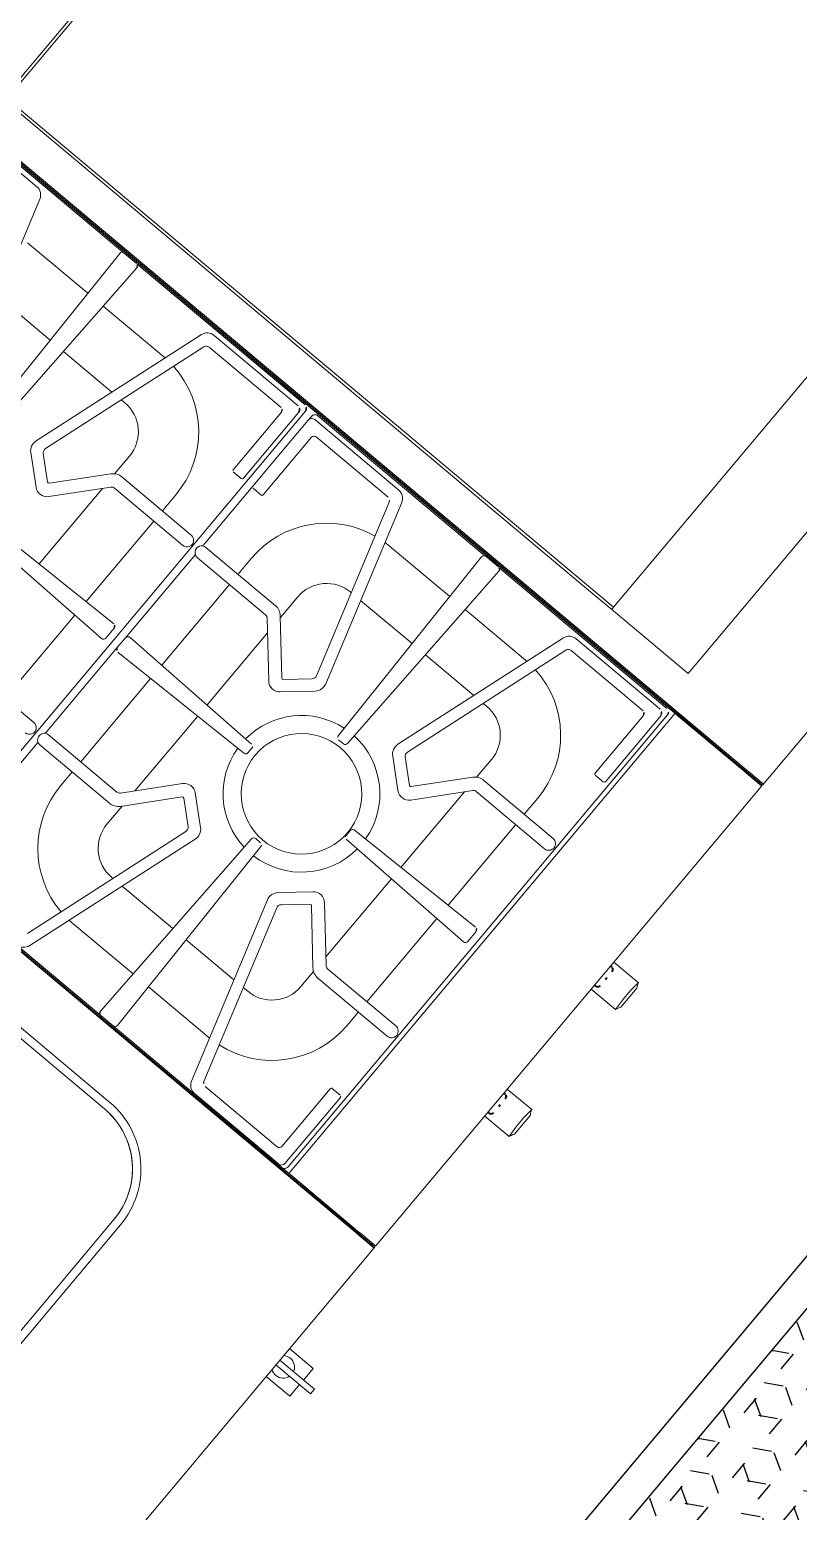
# Model space of a CAD drawing. Header units: metres. Extents: x 822482 to 822767, y 9662202 to 9662512.
# Drawn here: x 822649.686 to 822650.195, y 9662450.714 to 9662451.697 of the extents above; entities that cross this region are included whole.
import ezdxf

# ---------------------------------------------------------------- set-up
doc = ezdxf.new("R2010")
doc.units = ezdxf.units.M
doc.layers.add('ARQ_NE_EQUIPAMENTOS', color=7, linetype='Continuous')
doc.layers.add('ARQ_NE_GRELHAS', color=7, linetype='Continuous', true_color=0x0032c7)
doc.layers.add('NE_PESSOAS', color=8, linetype='Continuous', lineweight=0)

# ---------------------------------------------------------------- blocks, each defined once
blk = doc.blocks.new('COZINHA TRAMONTINA')
at = {"lineweight": 0, "transparency": 33554687}
for p, q in [((-1.200799999999909, 0.7019624210994175), (-1.200799999999909, 0.01583783038095954)), ((-0.8007999999998181, 0.7010314696361146), (-0.8007999999998181, 0.0797309794115878)), ((-0.7999999999997272, 0.01583783038095954), (-0.7999999999997272, 0.7019624210994175)), ((-0.8050889526659661, 0.6237762989531844), (-0.8050889526659663, 0.6965231323401757)), ((-0.801765929355352, 0.5520425390954034), (-0.8017659293553516, 0.6965246223829022)), ((-0.9346334382989023, 0.5782768604592308), (-0.8100937325125225, 0.6169800765690459)), ((-1.239399999999909, 0.6031394418778424), (-1.23939999999991, 0.1962394418778404)), ((-0.8374806486428101, 0.5524557092075186), (-0.8374806486428101, 0.6045459126915864)), ((-0.8774806486428104, 0.5515489803010928), (-0.8774806486428104, 0.5960382382894686)), ((-0.8037321340299395, 0.5532207280512291), (-0.9557237326896377, 0.5497753486502635)), ((-0.8015806774309279, 0.5404584976820426), (-0.8015806774309279, 0.5511174884592613)), ((-0.9558121715510358, 0.5417774412316668), (-0.8036779702996504, 0.5384071523837682)), ((-0.8774806486428104, 0.4980093094042208), (-0.8774806486428104, 0.5400421321695037)), ((-0.8374806486428101, 0.4868025544925371), (-0.8374806486428101, 0.5391559964235172)), ((-0.8017659293553523, 0.3944497050799036), (-0.801765929355352, 0.5398328194948996)), ((-0.9428649076143902, 0.5134555910459313), (-0.9581801479948765, 0.4960343353879809)), ((-0.8100937325125219, 0.4770674711246437), (-0.9346334382989021, 0.515770687234458)), ((-1.004851552099229, 0.5015718845220202), (-1.007138426502225, 0.3983428064331273)), ((-0.9944754794695281, 0.3983969701634164), (-0.9968119418439637, 0.5014691169926572)), ((-0.950559614221025, 0.4923949520440905), (-0.9379780124455452, 0.5067066634943677)), ((-0.9345430769442382, 0.5076727372027332), (-0.8152622126100527, 0.4706038117468624)), ((-0.9575062640666547, 0.4855592933582961), (-0.9262369384824541, 0.4580700441755502)), ((-0.9195046140020441, 0.4637579257016501), (-0.950468500839644, 0.4909786599209771)), ((-0.8774806486428104, 0.4868025544925371), (-0.8774806486428104, 0.4899394409792051)), ((-0.8132077026659656, 0.4678138975251515), (-0.8132077026659654, 0.4055715992144997)), ((-0.8050889526659653, 0.3975244153535138), (-0.8050889526659657, 0.4702712487405052)), ((-1.078660052190201, 0.396797315930785), (-1.078660052190201, 0.4558828866362253)), ((-0.9959127713730287, 0.4618025544925369), (-0.9304827103321087, 0.4618025544925369)), ((-0.9252475395228551, 0.4558828866362253), (-0.9252475395228548, 0.396797315930785)), ((-0.9178745719237431, 0.4618025544925369), (-0.9024806486428102, 0.4618025544925369)), ((-0.9163475395228549, 0.3967973159307851), (-0.9163475395228551, 0.4567789217494256)), ((-1.078660052190201, 0.4218025544925367), (-1.006618713468542, 0.4218025544925367)), ((-0.995006042466603, 0.4218025544925367), (-0.925247539522855, 0.4218025544925367)), ((-0.916347539522855, 0.4218025544925367), (-0.9024806486428099, 0.4218025544925367)), ((-0.8153726812992961, 0.4034066205811691), (-0.865290272119352, 0.4034066205811689)), ((-1.00508708120395, 0.3962455135644048), (-0.9965787190614961, 0.3962455135644048)), ((-0.866275035930285, 0.4024218567702359), (-0.8662750359302849, 0.3955132249468392)), ((-0.8652684315646145, 0.3945066205811688), (-0.80810674743831, 0.394506620581169)), ((-1.196228283073992, 0.3914697209389463), (-0.8047459134963095, 0.3914697209389462)), ((-1.086909629852928, 0.386340962730695), (-1.13863916014844, 0.3863409627306952)), ((-1.0875600521902, 0.3840452818020126), (-1.0875600521902, 0.3240636759833722)), ((-1.005087081203949, 0.3863409627306947), (-1.079378662102964, 0.386340962730695)), ((-1.0786600521902, 0.3249597110965724), (-1.0786600521902, 0.3840452818020126)), ((-1.007138426502224, 0.3842436698619723), (-1.00477257919792, 0.2774497699422411)), ((-0.996578719061495, 0.3863409627306947), (-1.005087081203949, 0.3863409627306947)), ((-0.9969040314985224, 0.2770548593024424), (-0.9944754794695272, 0.3841895061316831)), ((-0.9245289296100937, 0.3863409627306945), (-0.996578719061495, 0.3863409627306947)), ((-0.9252475395228558, 0.3840452818020126), (-0.9252475395228557, 0.3249597110965724)), ((-0.8652684315646155, 0.3863409627306943), (-0.916997961860128, 0.3863409627306945)), ((-0.9163475395228557, 0.3240636759833722), (-0.9163475395228557, 0.3840452818020126)), ((-0.866275035930286, 0.3853293727859589), (-0.866275035930286, 0.3784207409625622)), ((-0.808106747438311, 0.3863359771516294), (-0.8652684315646155, 0.3863359771516293)), ((-0.8047872196640347, 0.3863409627306941), (-0.808106747438311, 0.3863409627306941)), ((-1.1992, 0.3833229226177189), (-1.1992, 0.2379125384983704)), ((-0.8652902721193529, 0.3774359771516292), (-0.815372681299297, 0.3774359771516294)), ((-0.8132077026659661, 0.3752709985182987), (-0.8132077026659661, 0.3130287002076469)), ((-0.8050889526659661, 0.3105713489922933), (-0.8050889526659663, 0.3833181823792847)), ((-0.801765929355352, 0.2388375891345123), (-0.8017659293553516, 0.3833196724220111)), ((-1.0875600521902, 0.3563409627306951), (-1.099200000000013, 0.3563409627306951)), ((-1.006520286847253, 0.3563409627306951), (-1.0786600521902, 0.3563409627306951)), ((-0.9252475395228558, 0.3563409627306951), (-0.9951067564521154, 0.3563409627306951)), ((-0.9024806486428105, 0.3563409627306951), (-0.9163475395228557, 0.3563409627306951)), ((-1.24499999999991, 0.3149612866268877), (-1.24499999999991, 0.1962394418778414)), ((-1.24499999999991, 0.3149612866268867), (-1.24499999999991, 0.1962394418778398)), ((-1.08355700013988, 0.3163409627306948), (-1.099200000000013, 0.3163409627306948)), ((-1.084402977711012, 0.3170846720311476), (-1.053439090873412, 0.2898639378118204)), ((-1.046401327646401, 0.2952833043745015), (-1.077670653230602, 0.3227725535572475)), ((-1.005634151101267, 0.3163409627306948), (-1.070354647389814, 0.3163409627306948)), ((-0.9335529443232423, 0.3163409627306948), (-0.9960134853585414, 0.3163409627306948)), ((-0.9262369384824547, 0.3227725535572475), (-0.9575062640666552, 0.2952833043745015)), ((-0.9504685008396443, 0.2898639378118204), (-0.9195046140020446, 0.3170846720311476)), ((-0.9024806486428105, 0.3163409627306948), (-0.9203505915731766, 0.3163409627306948)), ((-1.069364514768818, 0.2731698605300644), (-1.188645379103003, 0.310238785985936)), ((-0.8152622126100533, 0.310238785985936), (-0.9345430769442384, 0.2731698605300644)), ((-1.193813859200534, 0.3037751266081548), (-1.069274153414154, 0.2650719104983397)), ((-0.9346334382989023, 0.2650719104983397), (-0.8100937325125225, 0.3037751266081548)), ((-1.164200000000013, 0.2913409627306948), (-1.164200000000013, 0.2392711599944469)), ((-1.124200000000013, 0.2913409627306948), (-1.124200000000013, 0.2902110894456833)), ((-1.053347977492031, 0.2884476456887071), (-1.065929579267511, 0.2741359342384299)), ((-0.9379780124455456, 0.2741359342384299), (-0.9505596142210253, 0.2884476456887071)), ((-0.8774806486428104, 0.2909031567535932), (-0.8774806486428104, 0.291340962730695)), ((-0.8374806486428101, 0.2392507592466274), (-0.8374806486428101, 0.2913409627306953)), ((-1.124200000000013, 0.2821412210206674), (-1.124200000000013, 0.238364431088021)), ((-1.061042684098666, 0.2673870066868663), (-1.045727443718179, 0.2848082623448166)), ((-0.9581801479948768, 0.2848082623448166), (-0.9428649076143906, 0.2673870066868663)), ((-0.8774806486428104, 0.2383440303402016), (-0.8774806486428104, 0.2828332883285775)), ((-1.003022149607691, 0.2751834784259921), (-0.9988183139945722, 0.2751834784259921)), ((-1.1992, 0.2379125384983702), (-1.1992, 0.2272535477211514)), ((-1.045056944741291, 0.2365703986893724), (-1.197048543400989, 0.2400157780903381)), ((-0.8037321340299395, 0.2400157780903381), (-0.9557237326896377, 0.2365703986893724)), ((-0.8015806774309279, 0.2272535477211514), (-0.8015806774309279, 0.2379125384983702)), ((-1.1992, 0.2272535477211515), (-1.199200000000001, 0.0812364879040639)), ((-1.197102707131278, 0.2252022024228771), (-1.044968505879892, 0.2285724912707758)), ((-1.124200000000013, 0.226817244792082), (-1.124200000000013, 0.1854964267512398)), ((-1.04318556386484, 0.2303814423843888), (-1.04318556386484, 0.2346561161933225)), ((-0.957595113566088, 0.2346561161933225), (-0.957595113566088, 0.2303814423843888)), ((-0.9558121715510358, 0.2285724912707758), (-0.8036779702996504, 0.2252022024228771)), ((-0.8774806486428104, 0.1848043594433298), (-0.8774806486428104, 0.2268371822086125)), ((-0.8017659293553523, 0.0812447551190125), (-0.801765929355352, 0.2266278695340085)), ((-1.164200000000013, 0.2259311090460957), (-1.164200000000013, 0.1735976045316458)), ((-0.8374806486428101, 0.173597604531646), (-0.8374806486428101, 0.2259510464626261)), ((-1.069274153414154, 0.2025657372735669), (-1.193813859200534, 0.1638625211637526)), ((-1.04572744371818, 0.1828293854270898), (-1.061042684098666, 0.2002506410850402)), ((-0.9428649076143902, 0.2002506410850402), (-0.9581801479948765, 0.1828293854270898)), ((-0.8100937325125219, 0.1638625211637526), (-0.9346334382989021, 0.2025657372735669)), ((-1.188645379103003, 0.1573988617859713), (-1.069364514768818, 0.1944677872418421)), ((-1.065929579267511, 0.1935017135334766), (-1.053347977492031, 0.1791900020831994)), ((-1.004851552099229, 0.188366934561129), (-1.007138426502225, 0.08513785647223618)), ((-0.9987262243400136, 0.1901355479082164), (-1.003022149607692, 0.1901355479082164)), ((-0.9944754794695281, 0.08519202020252531), (-0.9968119418439637, 0.188264167031766)), ((-0.950559614221025, 0.1791900020831994), (-0.9379780124455452, 0.1935017135334766)), ((-0.9345430769442382, 0.1944677872418421), (-0.8152622126100527, 0.1573988617859713)), ((-1.124200000000013, 0.1774265583262239), (-1.124200000000013, 0.1735976045316458)), ((-1.053439090873412, 0.177773709960086), (-1.084402977711012, 0.150552975740759)), ((-0.9195046140020441, 0.150552975740759), (-0.950468500839644, 0.177773709960086)), ((-1.077670653230602, 0.1448650942146591), (-1.046401327646401, 0.1723543433974049)), ((-0.9575062640666547, 0.1723543433974049), (-0.9262369384824541, 0.1448650942146591)), ((-0.8774806486428104, 0.173597604531646), (-0.8774806486428104, 0.176734491018314)), ((-1.198818639047091, 0.1570662987796141), (-1.198818639047091, 0.08431946539262271)), ((-1.190699889047091, 0.09236664925360863), (-1.190699889047091, 0.1546089475642604)), ((-1.099200000000013, 0.1485976045316459), (-1.086033019789313, 0.1485976045316459)), ((-1.073424881380947, 0.1485976045316459), (-1.005732577722556, 0.1485976045316459)), ((-0.9959127713730287, 0.1485976045316459), (-0.9304827103321087, 0.1485976045316459)), ((-0.9178745719237431, 0.1485976045316459), (-0.9024806486428102, 0.1485976045316459)), ((-0.8132077026659656, 0.1546089475642604), (-0.8132077026659654, 0.09236664925360863)), ((-0.8050889526659653, 0.08431946539262271), (-0.8050889526659657, 0.1570662987796141)), ((-0.7749999999997271, 0.08543944187784125), (-0.7749999999997271, 0.1515083312113318)), ((-1.29699999999991, 0.1442394418778413), (-1.502957255471325, 0.1442394418778413)), ((-1.29699999999991, 0.144239441877841), (-1.502957255471326, 0.144239441877841)), ((-1.29699999999991, 0.1386394418778416), (-1.502957255471326, 0.1386394418778416)), ((-1.087560052190201, 0.1435739717885345), (-1.087560052190201, 0.083592365969894)), ((-1.078660052190201, 0.08359236596989397), (-1.078660052190201, 0.1426779366753342)), ((-0.9252475395228551, 0.1426779366753342), (-0.9252475395228548, 0.08359236596989397)), ((-0.9163475395228549, 0.08359236596989401), (-0.9163475395228551, 0.1435739717885345)), ((-1.099200000000013, 0.1085976045316456), (-1.087560052190201, 0.1085976045316456)), ((-1.078660052190201, 0.1085976045316456), (-1.006618713468543, 0.1085976045316456)), ((-0.9950060424666031, 0.1085976045316456), (-0.925247539522855, 0.1085976045316456)), ((-0.916347539522855, 0.1085976045316456), (-0.9024806486428099, 0.1085976045316456)), ((-1.138617319593704, 0.09020167062027779), (-1.18853491041376, 0.09020167062027794)), ((-1.137632555782771, 0.0823082749859481), (-1.137632555782771, 0.08921690680934483)), ((-0.866275035930285, 0.08921690680934481), (-0.8662750359302849, 0.08230827498594809)), ((-0.8153726812992961, 0.09020167062027794), (-0.865290272119352, 0.09020167062027779)), ((-1.199199999999818, 0.07973097941158769), (-1.199199999999818, 0.08123648790414706)), ((-1.195800844274746, 0.08130167062027796), (-1.138639160148442, 0.08130167062027772)), ((-1.00508708120395, 0.08304056360351374), (-0.9965787190614961, 0.08304056360351372)), ((-0.8652684315646145, 0.08130167062027772), (-0.80810674743831, 0.08130167062027796)), ((-0.02579999999972871, 0.08543944187784125), (-0.7749999999997271, 0.08543944187784125)), ((-1.199199999999818, 0.07759681894093007), (-1.199199999999818, 0.07796563200777229)), ((-0.8007999999998177, 0.07503783038101963), (-1.199199999999818, 0.07503783038101963)), ((-1.199199999999818, 0.01583783038102049), (-1.199199999999818, 0.07222887384233645)), ((-1.196228283073992, 0.0782647709780552), (-0.8047459134963095, 0.07826477097805506)), ((-0.8007999999998181, 0.07796563200777251), (-0.8007999999998181, 0.0775968189409304)), ((-0.8007999999998181, 0.07222887384233645), (-0.8007999999998181, 0.01583783038102049)), ((-1.200799999999909, 0.01583783038095954), (-1.200799999999909, 0.01291526833121626)), ((-1.200799999999909, 0.01291526833121615), (-1.200799999999909, 0.0002393992957463453)), ((-1.199199999999818, 0.01291526833127721), (-1.199199999999818, 0.01583783038102049)), ((-1.199199999999818, 0.0002393992958074076), (-1.199199999999818, 0.0129152683312771)), ((-0.8007999999998181, 0.01583783038102049), (-0.8007999999998181, 0.01291526833127721)), ((-0.8007999999998181, 0.0129152683312771), (-0.8007999999998181, 0.0002393992958074076)), ((-0.7999999999997272, 0.01291526833121626), (-0.7999999999997272, 0.01583783038095954)), ((-0.7999999999997272, 0.0002393992957463453), (-0.7999999999997272, 0.01291526833121615)), ((-1.312002549165926, 1.070067626618432e-06), (-1.312002549165926, -0.02047483949752382)), ((-1.301999999999917, -0.02828894030517504), (-1.301999999999917, 1.070067627395588e-06)), ((-1.297999999999917, 1.070067627395588e-06), (-1.297999999999917, -0.02828894030517504)), ((-1.287997450833882, -0.02047483949752382), (-1.287997450833882, 1.070067626618432e-06)), ((-1.200799999999909, 0.0002393992957463453), (-1.200799999999909, -6.117328865684613e-14)), ((-1.199199999999818, -1.110223024625157e-16), (-1.199199999999818, 0.0002393992958074076)), ((-1.086689411831943, -0.0210823125099423), (-1.086689411831943, 1.070067688457854e-06)), ((-1.083499999999826, 1.070067688568876e-06), (-1.083499999999826, -0.001220038463062401)), ((-1.082999999999826, -0.001200569998117684), (-1.082999999999826, 1.070067688457854e-06)), ((-1.066999999999826, 1.070067688568876e-06), (-1.066999999999826, -0.001200569998117462)), ((-1.066499999999826, -0.00122003846306229), (-1.066499999999826, 1.070067688457854e-06)), ((-1.063310588167703, 1.070067688457854e-06), (-1.063310588167703, -0.02108231250994075)), ((-0.9766894118319435, -0.0210823125099423), (-0.9766894118319435, 1.070067688457854e-06)), ((-0.9734999999998262, 1.070067688568876e-06), (-0.9734999999998262, -0.001220038463062401)), ((-0.9729999999998262, -0.001200569998117684), (-0.9729999999998262, 1.070067688457854e-06)), ((-0.9569999999998258, 1.070067688568876e-06), (-0.9569999999998258, -0.001200569998117462)), ((-0.9564999999998258, -0.00122003846306229), (-0.9564999999998258, 1.070067688457854e-06)), ((-0.9533105881677035, 1.070067688457854e-06), (-0.9533105881677035, -0.02108231250994075)), ((-0.8007999999998181, 0.0002393992958074076), (-0.8007999999998181, -1.110223024625157e-16)), ((-0.7999999999997272, -6.117328865684613e-14), (-0.7999999999997272, 0.0002393992957463453)), ((-1.599199999999909, -6.206146707654625e-14), (-1.200799999999909, -6.206146707654625e-14)), ((-1.199199999999818, -9.992007221626409e-16), (-0.8007999999998177, -9.992007221626409e-16)), ((-1.081544776411588, -0.003311804421169739), (-1.081174000013844, -0.003311804421169739)), ((-1.081162474336144, -0.002820138064506872), (-1.08144942014836, -0.002820138064506872)), ((-1.075750568891094, -0.003311804421169739), (-1.074249431108559, -0.003311804421169739)), ((-1.074286404205822, -0.002820138064506872), (-1.075713595793831, -0.002820138064506872)), ((-1.068550579851293, -0.002820138064506872), (-1.069153962061917, -0.002820138064506872)), ((-1.069152866932377, -0.003311804421169739), (-1.068455223588065, -0.003311804421169739)), ((-0.9715447764115881, -0.003311804421169739), (-0.9711740000138437, -0.003311804421169739)), ((-0.9711624743361438, -0.002820138064506872), (-0.9714494201483601, -0.002820138064506872)), ((-0.9657505688910946, -0.003311804421169739), (-0.9642494311085583, -0.003311804421169739)), ((-0.9642864042058217, -0.002820138064506872), (-0.9657135957938308, -0.002820138064506872)), ((-0.9585505798512928, -0.002820138064506872), (-0.9590770383579064, -0.002820138064506872)), ((-0.9590566974027107, -0.003311804421169739), (-0.9584552235880652, -0.003311804421169739)), ((-0.7999999999997272, -6.206146707654625e-14), (-0.0007999999997274632, -6.206146707654625e-14)), ((-1.302013465164585, -0.02047483949752305), (-1.312002549165927, -0.02047483949752305)), ((-1.301999999999917, -0.02931275237555642), (-1.301999999999917, -0.02828894030517504)), ((-1.301999999999917, -0.03001368760307566), (-1.301999999999917, -0.02931275237555642)), ((-1.297999999999917, -0.02828894030517504), (-1.297999999999917, -0.02931275237555642)), ((-1.297999999999917, -0.02931275237555642), (-1.297999999999917, -0.03001368760307566)), ((-1.287997450833883, -0.02047483949752305), (-1.297986534835248, -0.02047483949752305)), ((-1.085271496029127, -0.02161233818262487), (-1.086725246953743, -0.02106891712038561)), ((-1.066746193320685, -0.02282013806450678), (-1.083253806678967, -0.02282013806450678)), ((-1.063274753045904, -0.02106891712038372), (-1.064728503970525, -0.02161233818262509)), ((-0.9752714960291273, -0.02161233818262487), (-0.9767252469537431, -0.02106891712038561)), ((-0.9567461933206849, -0.02282013806450678), (-0.9732538066789672, -0.02282013806450678)), ((-0.9532747530459038, -0.02106891712038372), (-0.9547285039705248, -0.02161233818262509)), ((-1.301999999999917, -0.03001601352886507), (-1.301999999999917, -0.03001368760307566)), ((-1.301999999999916, -0.03001601352886585), (-1.297999999999916, -0.03001601352886585)), ((-1.297999999999917, -0.03001368760307566), (-1.297999999999917, -0.03001601352886496))]:
    blk.add_line(p, q, dxfattribs=at)
at = {"lineweight": 0, "transparency": 33554687, "flags": 128}
for points in [[(-1.24499999999991, 0.1962394418778399), (-1.245041594453539, 0.1941599965001348), (-1.245166311272174, 0.1920838777914429), (-1.245373950935509, 0.190014407098816), (-1.245664181264377, 0.1879548951338992), (-1.246036537952165, 0.1859086366764967), (-1.246490425307604, 0.1838789053036289), (-1.24702511720775, 0.181868948152506), (-1.247639758259623, 0.1798819807258019), (-1.248333365168657, 0.1779211817475354), (-1.24910482831176, 0.1759896880777903), (-1.249952913512472, 0.1740905896944079), (-1.250876264015387, 0.1722269247496829), (-1.251873402656672, 0.1704016747099657), (-1.252942734227212, 0.1686177595859542), (-1.254082548024607, 0.1668780332612984), (-1.255291020589927, 0.1651852789269957), (-1.256566218624862, 0.1635422046288799), (-1.257906102084584, 0.1619514389353236), (-1.259308527441383, 0.1604155267320916), (-1.260771251113858, 0.1589369251510649), (-1.262291933056162, 0.1575179996393556), (-1.263868140501584, 0.156161020175094), (-1.26549735185445, 0.1548681576359495), (-1.267176960724143, 0.1536414803261884), (-1.268904280094767, 0.1524829506678299), (-1.270676546623806, 0.151394422061187), (-1.272490925062876, 0.1503776359198234), (-1.274344512793521, 0.1494342188846622), (-1.276234344470784, 0.1485656802217088), (-1.278157396767123, 0.1477734094075448), (-1.280110593209094, 0.1470586739064645), (-1.282090809099049, 0.1464226171428009), (-1.284094876513987, 0.1458662566716908), (-1.286119589373556, 0.1453904825512042), (-1.288161708569098, 0.144996055918441), (-1.290217967145527, 0.1446836077718733), (-1.292285075527766, 0.1444536379618837), (-1.294359726783364, 0.1443065143911106), (-1.29643860191288, 0.1442424724258828), (-1.29699999999991, 0.144239441877841)], [(-1.063295273315699, -0.02108386234260318), (-1.071023732104082, -0.02057477423744403), (-1.078976267895567, -0.02057477423744469), (-1.086704726683949, -0.02108386234260506)], [(-1.083253806678967, -0.02282013806450678), (-1.084036858387157, -0.0221884163548044), (-1.085271496029127, -0.02161233818262487)], [(-1.064728503970525, -0.0216123381826252), (-1.065963141612495, -0.0221884163548044), (-1.066746193320685, -0.02282013806450678)], [(-0.9532952733156991, -0.02108386234260318), (-0.9610237321040824, -0.02057477423744403), (-0.9689762678955666, -0.02057477423744469), (-0.9767047266839486, -0.02108386234260506)], [(-0.9732538066789672, -0.02282013806450678), (-0.9740368583871573, -0.0221884163548044), (-0.9752714960291273, -0.02161233818262487)], [(-0.9547285039705248, -0.0216123381826252), (-0.9559631416124947, -0.0221884163548044), (-0.9567461933206849, -0.02282013806450678)]]:
    blk.add_lwpolyline(points, dxfattribs=at)
at = {"lineweight": 0, "transparency": 33554687}
for centre, radius, start, end in [((-0.8122057951836424, 0.6237762989531844), 0.007116842517676292, 287.2636820969641, 0), ((-0.80368445732656, 0.5511174884592613), 0.002103779895632158, 0, 91.298571095128), ((-0.8036325260397463, 0.5404584976820426), 0.002051848608818444, 268.7309116261905, 0), ((-0.9369648165562101, 0.5082687483408506), 0.007855852069767293, 72.7363179030227, 138.6808989735869), ((-0.9355159450478627, 0.5045422297262853), 0.003278193009440804, 72.7363179030358, 138.6808989735869), ((-0.9526056850159231, 0.4911337563372494), 0.007422284859542272, 138.6808989735869, 228.6808989735821), ((-0.9498059114687778, 0.4917323626732243), 0.001003539990797439, 138.6808989735869, 228.6808989735821), ((-0.9024806486428103, 0.4868025544925369), 0.02499999999999991, 270, 0), ((-0.9024806486428103, 0.4868025544925369), 0.06500000000000015, 358.9463203132572, 0), ((-0.9024806486428103, 0.4868025544925369), 0.06500000000000011, 270, 351.9996560801833), ((-0.8122057951836419, 0.4702712487405051), 0.007116842517676347, 0, 72.7363179030227), ((-0.9256399423183991, 0.4567789217494256), 0.009292402795543978, 0, 48.68089897358213), ((-0.8161292345157888, 0.4678138975251515), 0.002921531849823202, 0, 72.7363179030227), ((-0.9281596956087161, 0.4558828866362253), 0.002912156085861033, 0, 48.68089897358213), ((-0.865290272119352, 0.4024218567702359), 0.0009847638109329179, 90, 180), ((-0.8153726812992961, 0.4055715992144997), 0.002164978633330673, 270, 0), ((-1.083110052190201, 0.3967973159307851), 0.004449999999999987, 180, 0), ((-1.00508708120395, 0.3982973621732233), 0.002051848608818444, 178.7309116261907, 270), ((-0.996578719061496, 0.398349293460037), 0.00210377989563218, 270, 1.29857109512793), ((-0.9207975395228548, 0.3967973159307851), 0.004449999999999988, 180, 0), ((-0.8652684315646145, 0.3955132249468392), 0.001006604365670399, 180, 270), ((-0.80810674743831, 0.3975244153535138), 0.003017794772344694, 270, 0), ((-0.8047459134963095, 0.3944497050799036), 0.002979984140957407, 270, 0), ((-1.0831100521902, 0.3840452818020126), 0.004449999999999989, 0, 180), ((-1.005087081203949, 0.3842891141218763), 0.002051848608818403, 90, 181.2690883738061), ((-0.996578719061495, 0.3842371828350625), 0.002103779895632197, 358.7014289048689, 90), ((-0.9207975395228558, 0.3840452818020126), 0.004450000000000017, 359.9999999999992, 180), ((-0.8652684315646155, 0.3853293727859589), 0.001006604365670398, 90, 180), ((-0.808106747438311, 0.3833181823792847), 0.003017794772344701, 0, 90), ((-0.8047872196640347, 0.3833196724220111), 0.003021290308682978, 0, 90), ((-0.8652902721193529, 0.3784207409625622), 0.0009847638109329751, 180, 270), ((-0.815372681299297, 0.3752709985182987), 0.002164978633330634, 0, 90), ((-1.099200000000013, 0.2913409627306948), 0.0650000000000001, 90, 170.2719889003758), ((-0.9024806486428103, 0.2913409627306948), 0.06500000000000011, 10.3237530574272, 90), ((-1.075747896104339, 0.3249597110965724), 0.002912156085860949, 180, 228.6808989735816), ((-0.9281596956087167, 0.3249597110965724), 0.002912156085861, 311.3191010264179, 0), ((-1.099200000000013, 0.2913409627306948), 0.02499999999999994, 90, 180), ((-1.078267649394656, 0.3240636759833722), 0.009292402795544023, 180, 228.6808989735816), ((-0.9256399423183997, 0.3240636759833722), 0.009292402795544066, 311.3191010264179, 359.9999999999992), ((-0.9024806486428103, 0.2913409627306948), 0.02499999999999992, 359.9999999999992, 90), ((-1.191701796529414, 0.3105713489922933), 0.007116842517676323, 180, 252.7363179030231), ((-0.8161292345157893, 0.3130287002076469), 0.002921531849823106, 287.2636820969647, 7.951386703659667e-13), ((-0.8122057951836424, 0.3105713489922933), 0.007116842517676292, 287.2636820969647, 0), ((-1.051301906697133, 0.2897088413955482), 0.007422284859542288, 318.6808989735857, 48.68089897358161), ((-0.9526056850159236, 0.2897088413955482), 0.007422284859542258, 131.3191010264179, 221.3191010264131), ((-0.9024806486428103, 0.2913409627306948), 0.0650000000000002, 359.9999999999992, 3.377088824352234), ((-1.099200000000013, 0.2913409627306948), 0.06500000000000018, 177.218653133451, 180), ((-1.054101680244278, 0.2891102350595732), 0.001003539990797439, 318.6808989735857, 48.68089897358213), ((-0.9498059114687781, 0.2891102350595732), 0.001003539990797439, 131.3191010264184, 221.3191010264131), ((-1.000920231801028, 0.2304934501886212), 0.05197595052314685, 94.39514014585987, 173.0646823430983), ((-1.003022149607691, 0.2769926192466181), 0.001809140820626039, 165.3632861430302, 270), ((-0.9988183139945722, 0.2770982526842983), 0.001914774258306124, 270, 358.7014289048697), ((-1.000920231801028, 0.2304934501886212), 0.05197595052314688, 6.908679813722912, 85.41063821060423), ((-1.068391646665193, 0.2763003680065124), 0.003278193009440839, 252.7363179030231, 318.6808989735857), ((-1.066942775156846, 0.2725738493919471), 0.007855852069767338, 252.7363179030231, 318.6808989735857), ((-1.000920231801028, 0.2304934501886211), 0.04000000000000004, 0, 180), ((-0.9369648165562103, 0.2725738493919471), 0.007855852069767315, 221.3191010264137, 287.2636820969647), ((-0.9355159450478631, 0.2763003680065124), 0.003278193009440854, 221.3191010264143, 287.2636820969768), ((-1.197096220104368, 0.2379125384983702), 0.002103779895632193, 88.70142890487197, 180), ((-1.045100338123146, 0.2346561161933225), 0.001914774258306124, 0, 88.70142890487197), ((-0.9556803393077818, 0.2346561161933225), 0.001914774258306115, 91.29857109512805, 180), ((-0.80368445732656, 0.2379125384983702), 0.002103779895632158, 0, 91.29857109512805), ((-1.197148151391182, 0.2272535477211514), 0.002051848608818439, 180, 271.2690883738094), ((-1.000920231801028, 0.2304934501886212), 0.05197595052314687, 182.3248808783964, 265.3986401863108), ((-1.044994704685466, 0.2303814423843888), 0.001809140820626034, 270.8297493708993, 359.9999999999976), ((-1.000920231801028, 0.2304934501886211), 0.04000000000000003, 180, 359.9999999999984), ((-1.000920231801028, 0.2304934501886212), 0.05197595052314687, 274.8003616456312, 357.7011534861261), ((-0.955785972745462, 0.2303814423843888), 0.001809140820626027, 180, 269.1702506291007), ((-0.8036325260397463, 0.2272535477211514), 0.002051848608818444, 268.7309116261906, 0), ((-1.066942775156846, 0.1950637983799594), 0.007855852069767329, 41.31910102641369, 107.2636820969647), ((-0.9369648165562101, 0.1950637983799594), 0.007855852069767293, 72.73631790302318, 138.6808989735857), ((-1.29699999999991, 0.1962394418778414), 0.05199999999999996, 270, 0), ((-1.29699999999991, 0.1962394418778414), 0.05759999999999973, 270, 0), ((-1.068391646665193, 0.1913372797653941), 0.003278193009440837, 41.31910102641429, 107.2636820969768), ((-1.003022149607692, 0.1883264070875903), 0.001809140820626027, 90, 178.7309116261915), ((-0.9987262243400136, 0.1882207736499102), 0.001914774258306142, 1.298571095128725, 90), ((-0.9355159450478627, 0.1913372797653941), 0.003278193009440804, 72.73631790303531, 138.6808989735863), ((-1.054101680244278, 0.1785274127123332), 0.001003539990797439, 311.3191010264179, 41.31910102641369), ((-1.051301906697133, 0.1779288063763583), 0.007422284859542301, 311.3191010264078, 41.31910102641309), ((-0.9526056850159231, 0.1779288063763583), 0.007422284859542272, 138.6808989735863, 228.6808989735816), ((-0.9498059114687778, 0.1785274127123332), 0.001003539990797439, 138.6808989735869, 228.6808989735821), ((-1.099200000000013, 0.1735976045316458), 0.06500000000000022, 179.9999999999992, 180.4579377289373), ((-1.099200000000013, 0.1735976045316458), 0.02499999999999995, 179.9999999999992, 270), ((-0.9024806486428103, 0.1735976045316458), 0.02499999999999991, 270, 0), ((-0.9024806486428103, 0.1735976045316458), 0.06500000000000015, 358.9463203132572, 0), ((-1.191701796529414, 0.157066298779614), 0.007116842517676322, 107.2636820969647, 179.9999999999992), ((-1.187778357197267, 0.1546089475642604), 0.00292153184982314, 107.2636820969647, 180), ((-1.099200000000013, 0.1735976045316458), 0.06500000000000017, 187.4046019620128, 270), ((-0.9024806486428103, 0.1735976045316458), 0.06500000000000011, 270, 351.9996560801817), ((-0.8161292345157888, 0.1546089475642604), 0.002921531849823202, 7.951386703659667e-13, 72.73631790302318), ((-0.8122057951836419, 0.157066298779614), 0.007116842517676347, 0, 72.73631790302318), ((-1.078267649394657, 0.1435739717885345), 0.009292402795544039, 131.3191010264179, 179.9999999999992), ((-0.9256399423183991, 0.1435739717885345), 0.009292402795543978, 0, 48.68089897358161), ((-1.07574789610434, 0.1426779366753342), 0.002912156085860957, 131.3191010264184, 180), ((-0.9281596956087161, 0.1426779366753342), 0.002912156085861033, 7.951386703659667e-13, 48.68089897358213), ((-1.18853491041376, 0.0923666492536086), 0.002164978633330671, 180, 270), ((-1.138617319593704, 0.08921690680934483), 0.000984763810932947, 359.9999999999992, 90), ((-0.865290272119352, 0.08921690680934483), 0.0009847638109329179, 90, 180.0000000000008), ((-0.8153726812992961, 0.0923666492536086), 0.002164978633330673, 270, 0), ((-1.196228283073992, 0.08123648790406388), 0.002971716926008675, 179.9999999999992, 270), ((-1.195800844274746, 0.0843194653926227), 0.003017794772344698, 179.9999999999992, 194.993882018863), ((-1.195800844274746, 0.0843194653926227), 0.003017794772344694, 194.9999999999987, 270), ((-1.138639160148442, 0.0823082749859481), 0.001006604365670385, 270, 359.9999999999984), ((-1.083110052190201, 0.08359236596989399), 0.004449999999999987, 179.9999999999992, 359.9999999999984), ((-1.00508708120395, 0.08509241221233216), 0.002051848608818444, 178.7309116261922, 270), ((-0.996578719061496, 0.08514434349914592), 0.00210377989563218, 270, 1.298571095128725), ((-0.9207975395228548, 0.08359236596989399), 0.004449999999999988, 180, 359.9999999999992), ((-0.8652684315646145, 0.0823082749859481), 0.001006604365670399, 180, 270), ((-0.80810674743831, 0.0843194653926227), 0.003017794772344694, 270, 0), ((-0.8047459134963095, 0.08124475511901252), 0.002979984140957407, 270, 359.9999999999992), ((-1.299999999999917, -0.004530685291522119), 0.007500000000000023, 142.4507024379356, 180), ((-1.299999999999917, -0.004530685291522119), 0.007499999999999878, 0, 37.54929756206444), ((-1.299999999999917, -0.004530685291522119), 0.007500000000000069, 180, 254.5119252948023), ((-1.299999999999917, -0.004530685291522119), 0.007500000000000004, 285.4880747051977, 0)]:
    blk.add_arc(centre, radius, start, end, dxfattribs=at)
for points, knots in [([(-1.083499999999826, -0.001220038463062401), (-1.083472605715919, -0.001573461446818025), (-1.083314695882222, -0.002076381760516832), (-1.08289831761947, -0.002632106693609026), (-1.082370694848684, -0.003077208109068308), (-1.081887558148841, -0.00326240379329279), (-1.081544776411588, -0.003311804421169851)], [0, 0, 0, 0, 0.3333333333333333, 0.5, 0.6666666666666666, 1, 1, 1, 1]), ([(-1.066999999999826, -0.001200569998117462), (-1.067022561863277, -0.001471902074438369), (-1.067151651873231, -0.001869849064470741), (-1.067482501374856, -0.002300667358397845), (-1.067795105749381, -0.002558607875755681), (-1.068156302550177, -0.002739493472154186), (-1.068417927099016, -0.002803270351141696), (-1.068550579851293, -0.002820138064506539)], [0, 0, 0, 0, 0.3333333333333333, 0.5, 0.6666666666666666, 0.8333333333333333, 1, 1, 1, 1]), ([(-1.068455223588065, -0.003311804421169739), (-1.068111694132587, -0.003262198199156519), (-1.067628406276226, -0.003076723788261737), (-1.067100930907119, -0.002631310647351892), (-1.06668486869698, -0.002075444044417063), (-1.066527234534875, -0.001572693215762588), (-1.066499999999826, -0.00122003846306229)], [0, 0, 0, 0, 0.3333333333333333, 0.5, 0.6666666666666666, 1, 1, 1, 1]), ([(-0.9734999999998262, -0.001220038463062401), (-0.9734726057159195, -0.001573461446818025), (-0.9733146958822222, -0.002076381760516832), (-0.9728983176194694, -0.002632106693609026), (-0.9723706948486839, -0.003077208109068308), (-0.9718875581488411, -0.00326240379329279), (-0.9715447764115877, -0.003311804421169851)], [0, 0, 0, 0, 0.3333333333333333, 0.5, 0.6666666666666666, 1, 1, 1, 1]), ([(-0.9569999999998258, -0.001200569998117462), (-0.9570225618632774, -0.001471902074438369), (-0.9571516518732309, -0.001869849064470741), (-0.9574825013748562, -0.002300667358397845), (-0.9577951057493813, -0.002558607875755681), (-0.9581563025501776, -0.002739493472154186), (-0.9584179270990154, -0.002803270351141696), (-0.9585505798512928, -0.002820138064506539)], [0, 0, 0, 0, 0.3333333333333333, 0.5, 0.6666666666666666, 0.8333333333333333, 1, 1, 1, 1]), ([(-0.9584552235880648, -0.003311804421169739), (-0.9581116941325876, -0.003262198199156519), (-0.9576284062762263, -0.003076723788261737), (-0.9571009309071189, -0.002631310647351892), (-0.9566848686969802, -0.002075444044417063), (-0.9565272345348749, -0.001572693215762588), (-0.9564999999998257, -0.00122003846306229)], [0, 0, 0, 0, 0.3333333333333333, 0.5, 0.6666666666666666, 1, 1, 1, 1])]:
    blk.add_open_spline(points, degree=3, knots=knots, dxfattribs=at)
for points in [[(-1.08144942014836, -0.002820138064506539), (-1.081582072900637, -0.002803270351141585), (-1.081843700652651, -0.00273949342298474), (-1.082204883039156, -0.002558608047848132), (-1.082517540266082, -0.002300666719196043), (-1.082765480396985, -0.001977556022666249), (-1.08293498790789, -0.001604542171462331), (-1.0829887190681, -0.001336236036278082), (-1.082999999999826, -0.001200569998117684)], [(-0.9714494201483601, -0.002820138064506539), (-0.9715820729006374, -0.002803270351141585), (-0.971843700652651, -0.00273949342298474), (-0.9722048830391556, -0.002558608047848132), (-0.9725175402660823, -0.002300666719196043), (-0.9727654803969848, -0.001977556022666249), (-0.9729349879078899, -0.001604542171462331), (-0.9729887190681004, -0.001336236036278082), (-0.9729999999998262, -0.001200569998117684)]]:
    blk.add_open_spline(points, degree=3, dxfattribs=at)
at = {"layer": 'NE_PESSOAS', "lineweight": 0, "transparency": 33554687}
for p, q in [((-1.200800000000072, 0.01583783038097408), (-1.200800000000072, 0.701962421099438)), ((-1.199999999999818, 0.07973097941157903), (-1.199999999999818, 0.70368617106908)), ((-1.199999999999818, 0.701962421099438), (-1.199999999999818, 0.01583783038097408)), ((-0.8007999999999811, 0.07973097941157903), (-0.8007999999999811, 0.7010314696360638)), ((-0.7999999999997272, 0.70368617106908), (-0.7999999999997272, 0.07973097941157903)), ((-0.7999999999997272, 0.01583783038097408), (-0.7999999999997272, 0.701962421099438)), ((-0.799199999999928, 0.701962421099438), (-0.799199999999928, 0.01583783038097408)), ((-0.02579999999989013, 0.6785083312113329), (-0.7749999999996362, 0.6785083312113329)), ((-0.7749999999996362, 0.6765083312113802), (-0.02579999999989013, 0.6765083312113802)), ((-0.7749999999996362, 0.3214758321938689), (-0.7749999999996362, 0.6765083312113802)), ((-0.7729999999996835, 0.6765083312113802), (-0.7729999999996835, 0.3214758321938689)), ((-0.7749999999996362, 0.2640890245920673), (-0.7749999999996362, 0.3214758321938689)), ((-0.7729999999996835, 0.3214758321938689), (-0.7729999999996835, 0.2640890245920673)), ((-0.7749999999996362, 0.1643226658981121), (-0.7749999999996362, 0.2640890245920673)), ((-0.7729999999996835, 0.2640890245920673), (-0.7729999999996835, 0.1643226658981121)), ((-0.7749999999996362, 0.1515083312114029), (-0.7749999999996362, 0.1643226658981121)), ((-0.7729999999996835, 0.1643226658981121), (-0.7729999999996835, 0.1515083312114029)), ((-0.7749999999996362, 0.1515083312114029), (-0.7729999999996835, 0.1515083312114029)), ((-0.7729999999996835, 0.1515083312114029), (-0.02779999999984284, 0.1515083312114029)), ((-1.199999999999818, 0.07769253181390923), (-1.199999999999818, 0.07973097941157903)), ((-1.199200000000019, 0.08123648790410698), (-1.199200000000019, 0.07973097941157903)), ((-1.199200000000019, 0.07973097941157903), (-1.199200000000019, 0.07769253181390923)), ((-0.8007999999999811, 0.07769253181390923), (-0.8007999999999811, 0.07973097941157903)), ((-0.7999999999997272, 0.07973097941157903), (-0.7999999999997272, 0.07769253181390923)), ((-1.199200000000019, 0.07769253181390923), (-1.199999999999818, 0.07769253181390923)), ((-1.199999999999818, 0.07488357527529388), (-1.199999999999818, 0.07759681894094683)), ((-1.199999999999818, 0.01849253181399035), (-1.199999999999818, 0.07488357527529388)), ((-1.199200000000019, 0.07759681894094683), (-1.199200000000019, 0.07488357527529388)), ((-1.199200000000019, 0.07488357527529388), (-1.199200000000019, 0.01849253181399035)), ((-0.7999999999997272, 0.07769253181390923), (-0.8007999999999811, 0.07769253181390923)), ((-0.8007999999999811, 0.07488357527529388), (-0.8007999999999811, 0.07759681894094683)), ((-0.8007999999999811, 0.01849253181399035), (-0.8007999999999811, 0.07488357527529388)), ((-0.7999999999997272, 0.07759681894094683), (-0.7999999999997272, 0.07488357527529388)), ((-0.7999999999997272, 0.07488357527529388), (-0.7999999999997272, 0.01849253181399035)), ((-1.200800000000072, 0.0129152683311986), (-1.200800000000072, 0.01583783038097408)), ((-1.200800000000072, 0.0002393992957649971), (-1.200800000000072, 0.0129152683311986)), ((-1.199999999999818, 0.01556996976421487), (-1.199999999999818, 0.01849253181399035)), ((-1.199999999999818, 0.01583783038097408), (-1.199999999999818, 0.0129152683311986)), ((-1.199999999999818, 0.002894100728781268), (-1.199999999999818, 0.01556996976421487)), ((-1.199999999999818, 0.0129152683311986), (-1.199999999999818, 0.0002393992957649971)), ((-0.7999999999997272, 0.01849253181399035), (-0.7999999999997272, 0.01556996976421487)), ((-0.7999999999997272, 0.0129152683311986), (-0.7999999999997272, 0.01583783038097408)), ((-0.7999999999997272, 0.01556996976421487), (-0.7999999999997272, 0.002894100728781268)), ((-0.7999999999997272, 0.0002393992957649971), (-0.7999999999997272, 0.0129152683311986)), ((-0.799199999999928, 0.01583783038097408), (-0.799199999999928, 0.0129152683311986)), ((-0.799199999999928, 0.0129152683311986), (-0.799199999999928, 0.0002393992957649971)), ((-1.200800000000072, 0), (-1.200800000000072, 0.0002393992957649971)), ((-1.200800000000072, 0), (-1.199999999999818, 0)), ((-1.199999999999818, 0.00283477295852208), (-1.199999999999818, 0.002894100728781268)), ((-1.199999999999818, 0.002654701432902584), (-1.199200000000019, 0.002654701432902584)), ((-1.199999999999818, 0.0002393992957649971), (-1.199999999999818, 0.0001800715255058094)), ((-0.8007999999999811, 0.002654701432902584), (-0.7999999999997272, 0.002654701432902584)), ((-0.7999999999997272, 0.002894100728781268), (-0.7999999999997272, 0.00283477295852208)), ((-0.7999999999997272, 0), (-0.7999999999997272, 0.0002393992957649971)), ((-0.7999999999997272, 0), (-0.799199999999928, 0)), ((-0.799199999999928, 0.0002393992957649971), (-0.799199999999928, 0))]:
    blk.add_line(p, q, dxfattribs=at)
blk = doc.blocks.new('GRELHAS')
at = {"layer": 'ARQ_NE_GRELHAS', "transparency": 33554687}
h = blk.add_hatch(dxfattribs=at)
h.set_pattern_fill('HEX', color=256, scale=0.003999999999999995, angle=89.9999999649983, style=0)
h.set_pattern_definition([(89.9999999649983, (431.9576283721253, 161.0604905514047), (-0.02199704526160001, 1.343788968988235e-11), [0.0127, -0.0254]), (209.9999999649981, (431.9576283721253, 161.0604905514047), (0.01099852261916244, -0.01905000001146066), [0.01269999999999999, -0.02539999999999999]), (149.999999964998, (431.9576283749193, 161.0731905503199), (-0.01099852264243755, -0.01904999999802277), [0.01269999999999978, -0.02539999999999955])])
edge = h.paths.add_edge_path()
edge.add_line((736.8114565052092, -131.232865861617), (736.6015610756936, -131.2328658622621))
edge.add_line((736.6015610722825, -131.2328658625484), (736.6015610711509, -132.2329910574016))
edge.add_line((736.6015610732138, -132.2829910553992), (736.8114565027295, -132.2829910547541))
edge.add_line((736.8114565033466, -132.2329910583794), (736.8114565047068, -131.2328658634821))
for points in [[(736.5839487770572, -131.2100966041908), (736.5839487807825, -132.3100966000929), (736.8339487761259, -132.3100966019556), (736.8339487807825, -131.2100966023281)], [(736.8114565052092, -131.232865861617), (736.8114565014839, -132.2829910572618), (736.6015610732138, -132.2829910553992), (736.6015610722825, -131.2328658625484)]]:
    blk.add_lwpolyline(points, close=True, dxfattribs=at)
blk = doc.blocks.new('A$C8f1b9c42')
at = {"layer": 'ARQ_NE_EQUIPAMENTOS', "linetype": 'Continuous', "lineweight": 0, "transparency": 33554687, "rotation": 270}
blk.add_blockref('COZINHA TRAMONTINA', (372.1181330336258, -253.4648018022999), dxfattribs=at)
at = {"layer": 'ARQ_NE_GRELHAS', "linetype": 'Continuous', "transparency": 33554687}
blk.add_blockref('GRELHAS', (-364.939087244682, -120.3537672478706), dxfattribs=at)

msp = doc.modelspace()

# ---------------------------------------------------------------- block references
at = {"ltscale": 10, "rotation": 140.0090103764572}
msp.add_blockref('A$C8f1b9c42', (822772.889044792, 9662018.469655523), dxfattribs=at)

doc.saveas('drawing.dxf')
